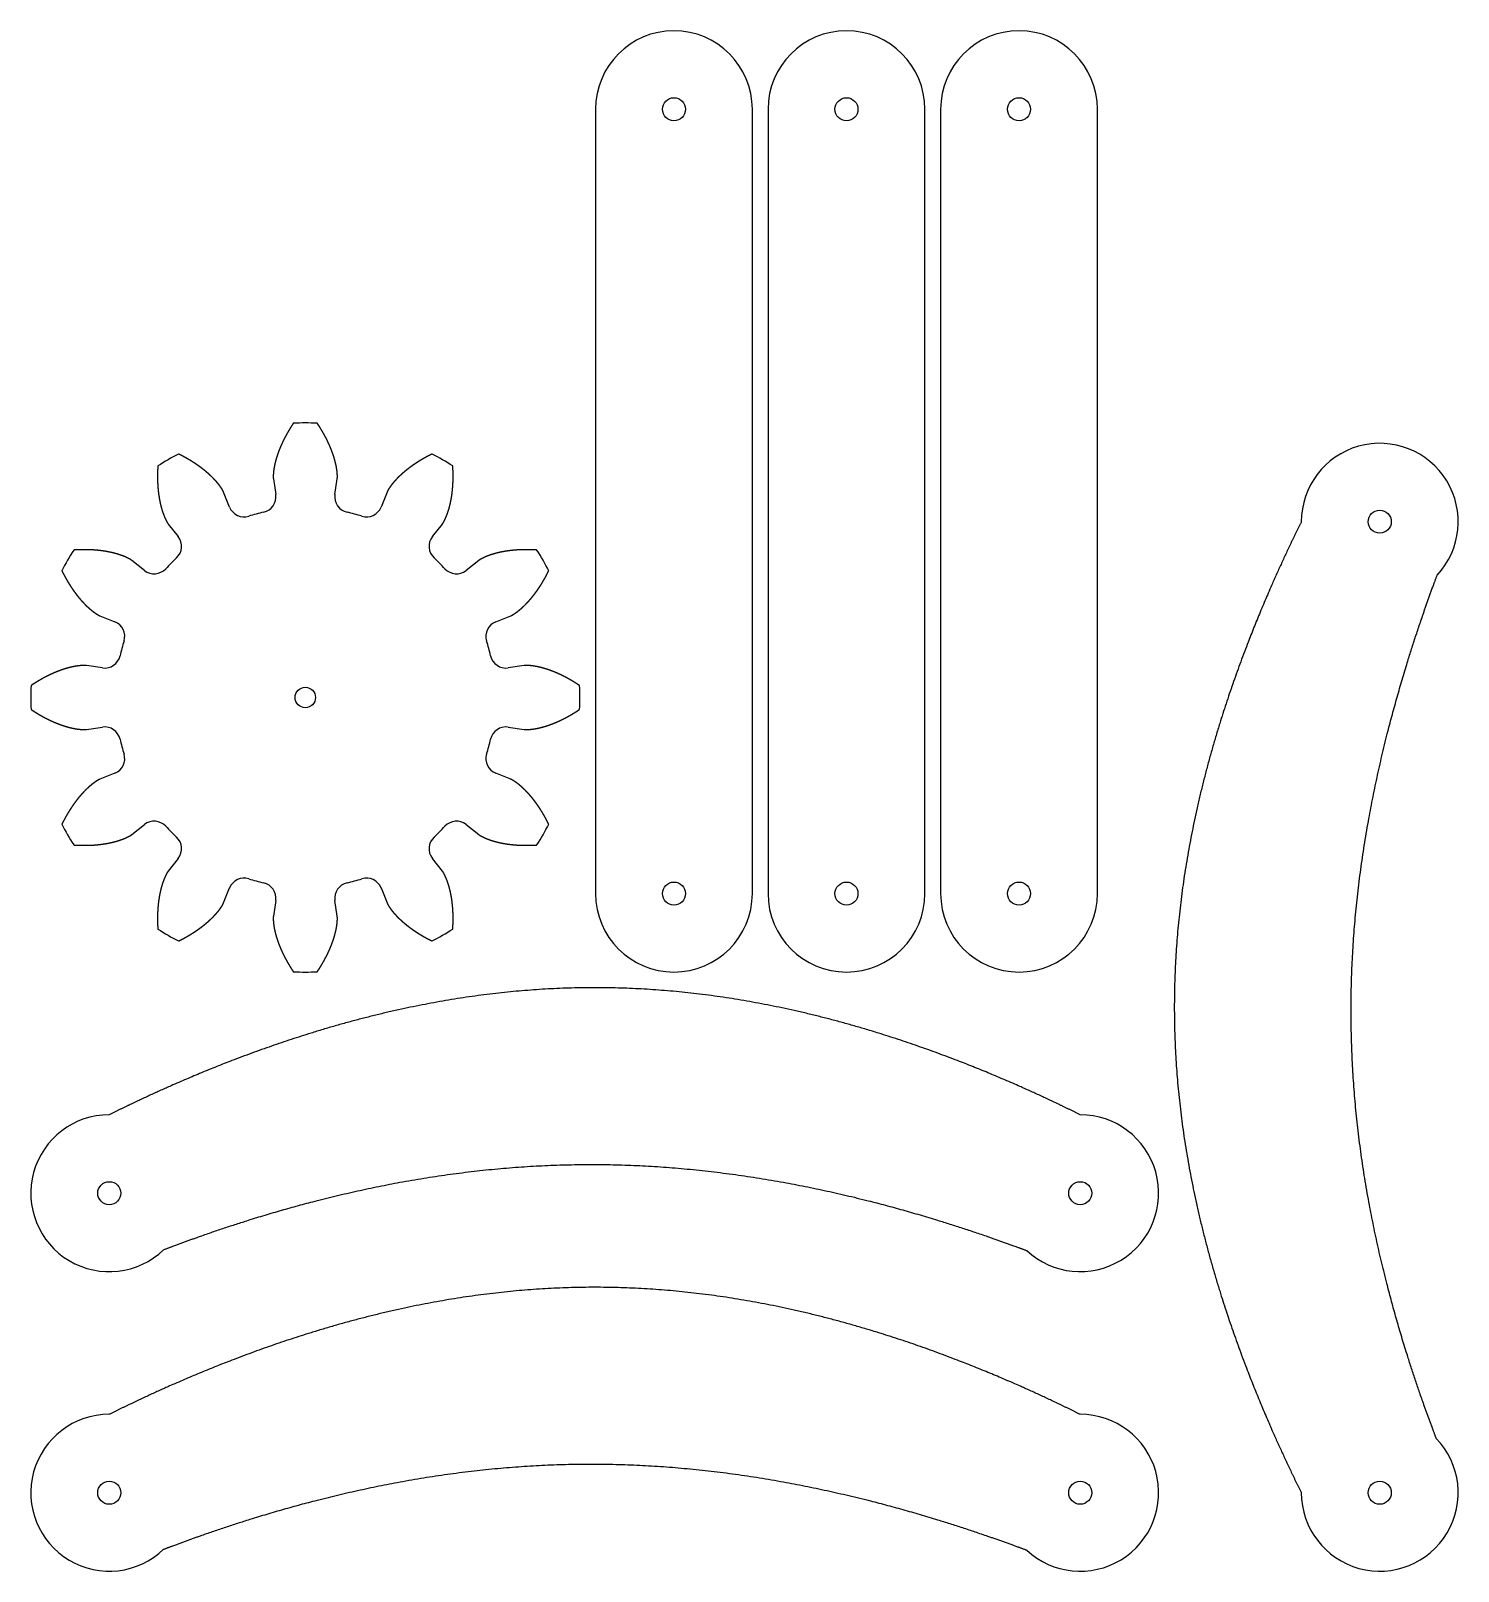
# Model space of a CAD drawing. Header units: millimetres. Extents: x 18 to 1165, y 18 to 1178.
# Drawn here: x 611 to 1157, y 18 to 607 of the extents above; entities that cross this region are included whole.
import ezdxf

# ---------------------------------------------------------------- set-up
doc = ezdxf.new("R2010")
doc.units = ezdxf.units.MM
doc.layers.add('cut', color=5, linetype='Continuous', true_color=0x0000ff)

msp = doc.modelspace()

# ---------------------------------------------------------------- linework, layer by layer
at = {"layer": 'cut', "color": 5, "true_color": 0x0000ff}
for p, q in [((687.42, 425.03), (685.14, 430.75)), ((704.19, 435.85), (705.08, 429.76)), ((727.73, 429.76), (728.62, 435.85)), ((747.67, 430.75), (745.39, 425.03)), ((663.98, 418.53), (667.8, 413.7)), ((765.01, 413.7), (768.83, 418.53)), ((654.87, 400.78), (650.04, 404.59)), ((782.77, 404.59), (777.94, 400.78)), ((637.82, 383.43), (643.54, 381.15)), ((789.27, 381.15), (794.99, 383.43)), ((638.81, 363.5), (632.72, 364.39)), ((800.09, 364.39), (794, 363.5)), ((632.72, 339.95), (638.81, 340.84)), ((794, 340.84), (800.09, 339.95)), ((643.54, 323.18), (637.82, 320.91)), ((794.99, 320.91), (789.27, 323.18)), ((650.04, 299.74), (654.87, 303.56)), ((777.94, 303.56), (782.77, 299.74)), ((667.8, 290.63), (663.98, 285.8)), ((768.83, 285.8), (765.01, 290.63)), ((685.14, 273.59), (687.42, 279.31)), ((745.39, 279.31), (747.67, 273.59)), ((705.08, 274.57), (704.19, 268.48)), ((728.62, 268.48), (727.73, 274.57))]:
    msp.add_line(p, q, dxfattribs=at)
for points in [[(827.41, 577.17), (827.41, 277.17, 1), (887.41, 277.17), (887.41, 577.17, 1)], [(893.41, 577.17), (893.41, 277.17, 1), (953.41, 277.17), (953.41, 577.17, 1)], [(959.41, 577.17), (959.41, 277.17, 1), (1019.41, 277.17), (1019.41, 577.17, 1)]]:
    msp.add_lwpolyline(points, format="xyb", close=True, dxfattribs=at)
for centre, radius in [((857.41, 577.17), 4.4), ((923.41, 577.17), 4.4), ((989.41, 577.17), 4.4), ((1127.39, 419.4), 4.4), ((716.41, 352.17), 3.9), ((857.41, 277.17), 4.4), ((923.41, 277.17), 4.4), ((989.41, 277.17), 4.4), ((641.41, 162.58), 4.4), ((1012.81, 162.58), 4.4), ((641.41, 48), 4.4), ((1012.81, 48), 4.4), ((1127.39, 48), 4.4)]:
    msp.add_circle(centre, radius, dxfattribs=at)
for centre, radius, start, end in [((716.41, 352.17), 105, 87.50669, 92.49331), ((1127.39, 419.4), 30, -42.93898, 180), ((716.41, 352.17), 105, 117.50669, 122.49331), ((716.41, 352.17), 105, 57.50669, 62.49331), ((692.99, 427.25), 6, -158.30621, -72.68168), ((699.14, 428.89), 6, -77.31832, 8.30621), ((733.67, 428.89), 6, 171.69379, -102.68168), ((739.82, 427.25), 6, -107.31832, -21.69379), ((716.41, 352.17), 72.64, 102.68168, 107.31832), ((716.41, 352.17), 72.64, 72.68168, 77.31832), ((663.09, 409.98), 6, -47.31832, 38.30621), ((769.72, 409.98), 6, 141.69379, -132.68168), ((716.41, 352.17), 105, 147.50669, 152.49331), ((716.41, 352.17), 105, 27.50669, 32.49331), ((658.59, 405.48), 6, -128.30621, -42.68168), ((716.41, 352.17), 72.64, 132.68168, 137.31832), ((716.41, 352.17), 72.64, 42.68168, 47.31832), ((774.22, 405.48), 6, -137.31832, -51.69379), ((641.33, 375.58), 6, -17.31832, 68.30621), ((791.48, 375.58), 6, 111.69379, -162.68168), ((716.41, 352.17), 72.64, 162.68168, 167.31832), ((716.41, 352.17), 72.64, 12.68168, 17.31832), ((639.68, 369.43), 6, -98.30621, -12.68168), ((793.13, 369.43), 6, -167.31832, -81.69379), ((716.41, 352.17), 105, 177.50669, -177.50669), ((716.41, 352.17), 105, -2.49331, 2.49331), ((639.68, 334.9), 6, 12.68168, 98.30621), ((716.41, 352.17), 72.64, -167.31832, -162.68168), ((716.41, 352.17), 72.64, -17.31832, -12.68168), ((793.13, 334.9), 6, 81.69379, 167.31832), ((641.33, 328.76), 6, -68.30621, 17.31832), ((791.48, 328.76), 6, 162.68168, -111.69379), ((716.41, 352.17), 105, -152.49331, -147.50669), ((658.59, 298.85), 6, 42.68168, 128.30621), ((716.41, 352.17), 72.64, -137.31832, -132.68168), ((716.41, 352.17), 72.64, -47.31832, -42.68168), ((774.22, 298.85), 6, 51.69379, 137.31832), ((716.41, 352.17), 105, -32.49331, -27.50669), ((663.09, 294.35), 6, -38.30621, 47.31832), ((769.72, 294.35), 6, 132.68168, -141.69379), ((692.99, 277.09), 6, 72.68168, 158.30621), ((716.41, 352.17), 72.64, -107.31832, -102.68168), ((716.41, 352.17), 72.64, -77.31832, -72.68168), ((739.82, 277.09), 6, 21.69379, 107.31832), ((699.14, 275.44), 6, -8.30621, 77.31832), ((733.67, 275.44), 6, 102.68168, -171.69379), ((716.41, 352.17), 105, -122.49331, -117.50669), ((716.41, 352.17), 105, -62.49331, -57.50669), ((716.41, 352.17), 105, -92.49331, -87.50669), ((641.41, 162.58), 30, 90, -46.11126), ((1012.81, 162.58), 30, -132.93898, 90), ((641.41, 48), 30, 90, -46.11126), ((1012.81, 48), 30, -132.93898, 90), ((1127.39, 48), 30, -180, 43.88874)]:
    msp.add_arc(centre, radius, start, end, dxfattribs=at)
for points in [[(711.84, 457.07), (711.8, 457.01), (711.72, 456.89), (711.6, 456.72), (711.45, 456.49), (711.26, 456.19), (711.07, 455.9), (710.89, 455.61), (710.7, 455.31), (710.52, 455.02), (710.34, 454.72), (710.16, 454.43), (709.99, 454.13), (709.81, 453.83), (709.64, 453.54), (709.47, 453.24), (709.3, 452.94), (709.14, 452.64), (708.98, 452.34), (708.82, 452.04), (708.66, 451.75), (708.5, 451.44), (708.35, 451.14), (708.19, 450.84), (708.04, 450.54), (707.9, 450.24), (707.75, 449.94), (707.61, 449.64), (707.47, 449.33), (707.33, 449.03), (707.2, 448.73), (707.06, 448.42), (706.93, 448.12), (706.8, 447.81), (706.68, 447.51), (706.55, 447.2), (706.43, 446.9), (706.31, 446.59), (706.2, 446.29), (706.09, 445.98), (705.98, 445.67), (705.87, 445.37), (705.76, 445.06), (705.66, 444.75), (705.56, 444.45), (705.46, 444.14), (705.37, 443.83), (705.28, 443.52), (705.19, 443.22), (705.1, 442.91), (705.02, 442.6), (704.94, 442.29), (704.87, 441.98), (704.79, 441.68), (704.72, 441.37), (704.66, 441.06), (704.59, 440.75), (704.53, 440.44), (704.48, 440.14), (704.42, 439.83), (704.37, 439.52), (704.33, 439.21), (704.29, 438.91), (704.26, 438.6), (704.23, 438.29), (704.2, 437.99), (704.18, 437.68), (704.16, 437.37), (704.14, 437.07), (704.13, 436.76), (704.13, 436.46), (704.15, 436.22), (704.16, 436.03), (704.18, 435.91), (704.19, 435.85)], [(728.62, 435.85), (728.63, 435.91), (728.65, 436.03), (728.66, 436.22), (728.68, 436.46), (728.68, 436.76), (728.67, 437.07), (728.65, 437.37), (728.63, 437.68), (728.61, 437.99), (728.58, 438.29), (728.55, 438.6), (728.52, 438.91), (728.48, 439.21), (728.44, 439.52), (728.39, 439.83), (728.33, 440.14), (728.28, 440.44), (728.22, 440.75), (728.15, 441.06), (728.09, 441.37), (728.02, 441.68), (727.95, 441.98), (727.87, 442.29), (727.79, 442.6), (727.71, 442.91), (727.62, 443.22), (727.53, 443.52), (727.44, 443.83), (727.35, 444.14), (727.25, 444.45), (727.15, 444.75), (727.05, 445.06), (726.94, 445.37), (726.84, 445.67), (726.72, 445.98), (726.61, 446.29), (726.5, 446.59), (726.38, 446.9), (726.26, 447.2), (726.13, 447.51), (726.01, 447.81), (725.88, 448.12), (725.75, 448.42), (725.61, 448.73), (725.48, 449.03), (725.34, 449.33), (725.2, 449.64), (725.06, 449.94), (724.91, 450.24), (724.77, 450.54), (724.62, 450.84), (724.46, 451.14), (724.31, 451.44), (724.15, 451.75), (724, 452.04), (723.83, 452.34), (723.67, 452.64), (723.51, 452.94), (723.34, 453.24), (723.17, 453.54), (723, 453.83), (722.82, 454.13), (722.65, 454.43), (722.47, 454.72), (722.29, 455.02), (722.11, 455.31), (721.92, 455.61), (721.74, 455.9), (721.55, 456.19), (721.36, 456.49), (721.21, 456.72), (721.09, 456.89), (721.01, 457.01), (720.97, 457.07)], [(685.14, 430.75), (685.12, 430.81), (685.07, 430.92), (685, 431.08), (684.89, 431.3), (684.74, 431.56), (684.58, 431.82), (684.41, 432.08), (684.24, 432.34), (684.06, 432.59), (683.89, 432.84), (683.71, 433.09), (683.53, 433.34), (683.34, 433.59), (683.15, 433.83), (682.95, 434.08), (682.75, 434.31), (682.55, 434.55), (682.34, 434.79), (682.13, 435.03), (681.92, 435.26), (681.71, 435.49), (681.49, 435.72), (681.27, 435.95), (681.05, 436.18), (680.82, 436.4), (680.59, 436.63), (680.36, 436.85), (680.13, 437.07), (679.9, 437.29), (679.66, 437.51), (679.42, 437.72), (679.18, 437.94), (678.93, 438.15), (678.69, 438.36), (678.44, 438.57), (678.19, 438.78), (677.93, 438.99), (677.68, 439.19), (677.42, 439.4), (677.16, 439.6), (676.9, 439.8), (676.63, 440), (676.37, 440.2), (676.1, 440.39), (675.83, 440.59), (675.56, 440.78), (675.29, 440.97), (675.01, 441.17), (674.74, 441.35), (674.46, 441.54), (674.18, 441.73), (673.9, 441.91), (673.61, 442.1), (673.33, 442.28), (673.04, 442.46), (672.75, 442.64), (672.46, 442.82), (672.17, 442.99), (671.87, 443.17), (671.58, 443.34), (671.28, 443.51), (670.98, 443.68), (670.68, 443.85), (670.38, 444.02), (670.08, 444.18), (669.77, 444.35), (669.47, 444.51), (669.16, 444.67), (668.85, 444.83), (668.54, 444.99), (668.29, 445.11), (668.1, 445.21), (667.97, 445.27), (667.91, 445.3)], [(764.9, 445.3), (764.84, 445.27), (764.71, 445.21), (764.52, 445.11), (764.27, 444.99), (763.96, 444.83), (763.65, 444.67), (763.34, 444.51), (763.04, 444.35), (762.73, 444.18), (762.43, 444.02), (762.13, 443.85), (761.83, 443.68), (761.53, 443.51), (761.23, 443.34), (760.94, 443.17), (760.64, 442.99), (760.35, 442.82), (760.06, 442.64), (759.77, 442.46), (759.48, 442.28), (759.2, 442.1), (758.91, 441.91), (758.63, 441.73), (758.35, 441.54), (758.07, 441.35), (757.8, 441.17), (757.52, 440.97), (757.25, 440.78), (756.98, 440.59), (756.71, 440.39), (756.44, 440.2), (756.18, 440), (755.91, 439.8), (755.65, 439.6), (755.39, 439.4), (755.13, 439.19), (754.88, 438.99), (754.63, 438.78), (754.37, 438.57), (754.13, 438.36), (753.88, 438.15), (753.63, 437.94), (753.39, 437.72), (753.15, 437.51), (752.91, 437.29), (752.68, 437.07), (752.45, 436.85), (752.22, 436.63), (751.99, 436.4), (751.76, 436.18), (751.54, 435.95), (751.32, 435.72), (751.1, 435.49), (750.89, 435.26), (750.68, 435.03), (750.47, 434.79), (750.26, 434.55), (750.06, 434.31), (749.86, 434.08), (749.66, 433.83), (749.47, 433.59), (749.28, 433.34), (749.1, 433.09), (748.92, 432.84), (748.75, 432.59), (748.57, 432.34), (748.4, 432.08), (748.23, 431.82), (748.07, 431.56), (747.92, 431.3), (747.81, 431.08), (747.74, 430.92), (747.69, 430.81), (747.67, 430.75)], [(660, 440.73), (659.99, 440.66), (659.99, 440.52), (659.97, 440.31), (659.96, 440.03), (659.94, 439.68), (659.92, 439.34), (659.91, 438.99), (659.89, 438.64), (659.88, 438.3), (659.88, 437.95), (659.87, 437.61), (659.86, 437.26), (659.86, 436.92), (659.86, 436.57), (659.86, 436.23), (659.87, 435.89), (659.87, 435.55), (659.88, 435.21), (659.89, 434.87), (659.91, 434.53), (659.92, 434.19), (659.94, 433.85), (659.96, 433.52), (659.98, 433.18), (660, 432.85), (660.03, 432.51), (660.05, 432.18), (660.08, 431.85), (660.12, 431.52), (660.15, 431.18), (660.19, 430.85), (660.23, 430.53), (660.27, 430.2), (660.31, 429.87), (660.36, 429.54), (660.4, 429.22), (660.46, 428.9), (660.51, 428.57), (660.56, 428.25), (660.62, 427.93), (660.68, 427.61), (660.74, 427.29), (660.81, 426.98), (660.87, 426.66), (660.94, 426.35), (661.02, 426.03), (661.09, 425.72), (661.17, 425.41), (661.25, 425.1), (661.33, 424.79), (661.41, 424.49), (661.5, 424.18), (661.59, 423.88), (661.69, 423.58), (661.79, 423.28), (661.88, 422.98), (661.99, 422.68), (662.09, 422.39), (662.2, 422.09), (662.31, 421.8), (662.43, 421.51), (662.54, 421.23), (662.67, 420.95), (662.8, 420.66), (662.93, 420.39), (663.06, 420.11), (663.2, 419.83), (663.34, 419.56), (663.48, 419.29), (663.63, 419.03), (663.76, 418.83), (663.87, 418.68), (663.94, 418.58), (663.98, 418.53)], [(768.83, 418.53), (768.87, 418.58), (768.94, 418.68), (769.05, 418.83), (769.18, 419.03), (769.33, 419.29), (769.47, 419.56), (769.61, 419.83), (769.75, 420.11), (769.88, 420.39), (770.01, 420.66), (770.14, 420.95), (770.27, 421.23), (770.39, 421.51), (770.5, 421.8), (770.61, 422.09), (770.72, 422.39), (770.82, 422.68), (770.93, 422.98), (771.03, 423.28), (771.12, 423.58), (771.22, 423.88), (771.31, 424.18), (771.4, 424.49), (771.48, 424.79), (771.56, 425.1), (771.64, 425.41), (771.72, 425.72), (771.79, 426.03), (771.87, 426.35), (771.94, 426.66), (772, 426.98), (772.07, 427.29), (772.13, 427.61), (772.19, 427.93), (772.25, 428.25), (772.3, 428.57), (772.36, 428.9), (772.41, 429.22), (772.45, 429.54), (772.5, 429.87), (772.54, 430.2), (772.58, 430.53), (772.62, 430.85), (772.66, 431.18), (772.69, 431.52), (772.73, 431.85), (772.76, 432.18), (772.78, 432.51), (772.81, 432.85), (772.83, 433.18), (772.85, 433.52), (772.87, 433.85), (772.89, 434.19), (772.9, 434.53), (772.92, 434.87), (772.93, 435.21), (772.94, 435.55), (772.94, 435.89), (772.95, 436.23), (772.95, 436.57), (772.95, 436.92), (772.95, 437.26), (772.94, 437.61), (772.94, 437.95), (772.93, 438.3), (772.92, 438.64), (772.9, 438.99), (772.89, 439.34), (772.87, 439.68), (772.85, 440.03), (772.84, 440.31), (772.83, 440.52), (772.82, 440.66), (772.81, 440.73)], [(1097.39, 419.4), (1093.71, 411.97), (1086.66, 397.12), (1077.05, 374.83), (1066.21, 345.12), (1056.14, 307.98), (1049.88, 270.84), (1047.74, 233.7), (1049.88, 196.56), (1056.14, 159.42), (1066.21, 122.28), (1077.05, 92.57), (1086.66, 70.29), (1093.71, 55.43), (1097.39, 48)], [(650.04, 404.59), (649.99, 404.63), (649.9, 404.7), (649.75, 404.81), (649.54, 404.94), (649.28, 405.09), (649.01, 405.24), (648.74, 405.38), (648.46, 405.51), (648.19, 405.64), (647.91, 405.78), (647.63, 405.9), (647.35, 406.03), (647.06, 406.15), (646.77, 406.26), (646.48, 406.37), (646.19, 406.48), (645.89, 406.59), (645.59, 406.69), (645.3, 406.79), (645, 406.89), (644.7, 406.98), (644.39, 407.07), (644.09, 407.16), (643.78, 407.24), (643.47, 407.33), (643.16, 407.41), (642.85, 407.48), (642.54, 407.56), (642.23, 407.63), (641.91, 407.7), (641.6, 407.77), (641.28, 407.83), (640.96, 407.89), (640.64, 407.95), (640.32, 408.01), (640, 408.07), (639.68, 408.12), (639.35, 408.17), (639.03, 408.22), (638.7, 408.26), (638.38, 408.31), (638.05, 408.35), (637.72, 408.39), (637.39, 408.42), (637.06, 408.46), (636.73, 408.49), (636.39, 408.52), (636.06, 408.55), (635.73, 408.57), (635.39, 408.6), (635.06, 408.62), (634.72, 408.64), (634.38, 408.65), (634.04, 408.67), (633.7, 408.68), (633.36, 408.69), (633.02, 408.7), (632.68, 408.7), (632.34, 408.71), (632, 408.71), (631.66, 408.71), (631.31, 408.71), (630.97, 408.7), (630.62, 408.7), (630.28, 408.69), (629.93, 408.68), (629.58, 408.67), (629.24, 408.65), (628.89, 408.64), (628.54, 408.62), (628.26, 408.6), (628.05, 408.59), (627.91, 408.58), (627.84, 408.57)], [(804.97, 408.57), (804.9, 408.58), (804.76, 408.59), (804.55, 408.6), (804.27, 408.62), (803.92, 408.64), (803.57, 408.65), (803.23, 408.67), (802.88, 408.68), (802.53, 408.69), (802.19, 408.7), (801.84, 408.7), (801.5, 408.71), (801.15, 408.71), (800.81, 408.71), (800.47, 408.71), (800.13, 408.7), (799.79, 408.7), (799.45, 408.69), (799.11, 408.68), (798.77, 408.67), (798.43, 408.65), (798.09, 408.64), (797.75, 408.62), (797.42, 408.6), (797.08, 408.57), (796.75, 408.55), (796.42, 408.52), (796.08, 408.49), (795.75, 408.46), (795.42, 408.42), (795.09, 408.39), (794.76, 408.35), (794.43, 408.31), (794.11, 408.26), (793.78, 408.22), (793.46, 408.17), (793.13, 408.12), (792.81, 408.07), (792.49, 408.01), (792.17, 407.95), (791.85, 407.89), (791.53, 407.83), (791.21, 407.77), (790.9, 407.7), (790.58, 407.63), (790.27, 407.56), (789.96, 407.48), (789.65, 407.41), (789.34, 407.33), (789.03, 407.24), (788.72, 407.16), (788.42, 407.07), (788.12, 406.98), (787.81, 406.89), (787.51, 406.79), (787.22, 406.69), (786.92, 406.59), (786.62, 406.48), (786.33, 406.37), (786.04, 406.26), (785.75, 406.15), (785.46, 406.03), (785.18, 405.9), (784.9, 405.78), (784.62, 405.64), (784.35, 405.51), (784.07, 405.38), (783.8, 405.24), (783.53, 405.09), (783.27, 404.94), (783.06, 404.81), (782.91, 404.7), (782.82, 404.63), (782.77, 404.59)], [(623.27, 400.66), (623.31, 400.6), (623.37, 400.47), (623.46, 400.29), (623.59, 400.04), (623.74, 399.72), (623.9, 399.42), (624.07, 399.11), (624.23, 398.8), (624.39, 398.5), (624.56, 398.19), (624.72, 397.89), (624.89, 397.59), (625.06, 397.29), (625.23, 396.99), (625.41, 396.7), (625.58, 396.41), (625.76, 396.11), (625.94, 395.82), (626.11, 395.53), (626.29, 395.25), (626.48, 394.96), (626.66, 394.68), (626.84, 394.39), (627.03, 394.11), (627.22, 393.84), (627.41, 393.56), (627.6, 393.28), (627.79, 393.01), (627.98, 392.74), (628.18, 392.47), (628.38, 392.2), (628.57, 391.94), (628.77, 391.67), (628.97, 391.41), (629.18, 391.15), (629.38, 390.9), (629.59, 390.64), (629.79, 390.39), (630, 390.14), (630.21, 389.89), (630.42, 389.64), (630.64, 389.4), (630.85, 389.15), (631.07, 388.91), (631.29, 388.68), (631.5, 388.44), (631.73, 388.21), (631.95, 387.98), (632.17, 387.75), (632.4, 387.52), (632.62, 387.3), (632.85, 387.08), (633.08, 386.87), (633.31, 386.65), (633.55, 386.44), (633.78, 386.23), (634.02, 386.03), (634.26, 385.82), (634.5, 385.62), (634.74, 385.43), (634.98, 385.23), (635.23, 385.05), (635.48, 384.86), (635.73, 384.68), (635.98, 384.51), (636.24, 384.34), (636.49, 384.17), (636.75, 384), (637.01, 383.84), (637.27, 383.68), (637.49, 383.57), (637.65, 383.5), (637.77, 383.45), (637.82, 383.43)], [(794.99, 383.43), (795.04, 383.45), (795.16, 383.5), (795.32, 383.57), (795.54, 383.68), (795.8, 383.84), (796.06, 384), (796.32, 384.17), (796.57, 384.34), (796.83, 384.51), (797.08, 384.68), (797.33, 384.86), (797.58, 385.05), (797.83, 385.23), (798.07, 385.43), (798.31, 385.62), (798.55, 385.82), (798.79, 386.03), (799.03, 386.23), (799.26, 386.44), (799.5, 386.65), (799.73, 386.87), (799.96, 387.08), (800.19, 387.3), (800.41, 387.52), (800.64, 387.75), (800.86, 387.98), (801.09, 388.21), (801.31, 388.44), (801.53, 388.68), (801.74, 388.91), (801.96, 389.15), (802.17, 389.4), (802.39, 389.64), (802.6, 389.89), (802.81, 390.14), (803.02, 390.39), (803.22, 390.64), (803.43, 390.9), (803.63, 391.15), (803.84, 391.41), (804.04, 391.67), (804.24, 391.94), (804.43, 392.2), (804.63, 392.47), (804.83, 392.74), (805.02, 393.01), (805.21, 393.28), (805.4, 393.56), (805.59, 393.84), (805.78, 394.11), (805.97, 394.39), (806.15, 394.68), (806.33, 394.96), (806.52, 395.25), (806.7, 395.53), (806.87, 395.82), (807.05, 396.11), (807.23, 396.41), (807.4, 396.7), (807.58, 396.99), (807.75, 397.29), (807.92, 397.59), (808.09, 397.89), (808.25, 398.19), (808.42, 398.5), (808.58, 398.8), (808.75, 399.11), (808.91, 399.42), (809.07, 399.72), (809.22, 400.04), (809.35, 400.29), (809.44, 400.47), (809.5, 400.6), (809.54, 400.66)], [(632.72, 364.39), (632.66, 364.39), (632.54, 364.41), (632.36, 364.43), (632.12, 364.44), (631.81, 364.44), (631.51, 364.43), (631.2, 364.41), (630.89, 364.39), (630.59, 364.37), (630.28, 364.35), (629.97, 364.32), (629.67, 364.28), (629.36, 364.24), (629.05, 364.2), (628.74, 364.15), (628.44, 364.1), (628.13, 364.04), (627.82, 363.98), (627.51, 363.92), (627.2, 363.85), (626.9, 363.78), (626.59, 363.71), (626.28, 363.63), (625.97, 363.55), (625.67, 363.47), (625.36, 363.38), (625.05, 363.3), (624.74, 363.2), (624.43, 363.11), (624.13, 363.01), (623.82, 362.91), (623.51, 362.81), (623.21, 362.71), (622.9, 362.6), (622.59, 362.49), (622.29, 362.37), (621.98, 362.26), (621.68, 362.14), (621.37, 362.02), (621.07, 361.9), (620.76, 361.77), (620.46, 361.64), (620.15, 361.51), (619.85, 361.38), (619.54, 361.24), (619.24, 361.1), (618.94, 360.96), (618.64, 360.82), (618.33, 360.68), (618.03, 360.53), (617.73, 360.38), (617.43, 360.23), (617.13, 360.07), (616.83, 359.92), (616.53, 359.76), (616.23, 359.6), (615.93, 359.43), (615.63, 359.27), (615.33, 359.1), (615.04, 358.93), (614.74, 358.76), (614.44, 358.59), (614.15, 358.41), (613.85, 358.23), (613.56, 358.05), (613.26, 357.87), (612.97, 357.69), (612.67, 357.5), (612.38, 357.31), (612.09, 357.12), (611.85, 356.97), (611.68, 356.85), (611.56, 356.77), (611.5, 356.74)], [(821.31, 356.74), (821.25, 356.77), (821.13, 356.85), (820.96, 356.97), (820.72, 357.12), (820.43, 357.31), (820.14, 357.5), (819.84, 357.69), (819.55, 357.87), (819.26, 358.05), (818.96, 358.23), (818.66, 358.41), (818.37, 358.59), (818.07, 358.76), (817.77, 358.93), (817.48, 359.1), (817.18, 359.27), (816.88, 359.43), (816.58, 359.6), (816.28, 359.76), (815.98, 359.92), (815.68, 360.07), (815.38, 360.23), (815.08, 360.38), (814.78, 360.53), (814.48, 360.68), (814.17, 360.82), (813.87, 360.96), (813.57, 361.1), (813.27, 361.24), (812.96, 361.38), (812.66, 361.51), (812.35, 361.64), (812.05, 361.77), (811.74, 361.9), (811.44, 362.02), (811.13, 362.14), (810.83, 362.26), (810.52, 362.37), (810.22, 362.49), (809.91, 362.6), (809.6, 362.71), (809.3, 362.81), (808.99, 362.91), (808.68, 363.01), (808.38, 363.11), (808.07, 363.2), (807.76, 363.3), (807.45, 363.38), (807.15, 363.47), (806.84, 363.55), (806.53, 363.63), (806.22, 363.71), (805.91, 363.78), (805.61, 363.85), (805.3, 363.92), (804.99, 363.98), (804.68, 364.04), (804.37, 364.1), (804.07, 364.15), (803.76, 364.2), (803.45, 364.24), (803.14, 364.28), (802.84, 364.32), (802.53, 364.35), (802.22, 364.37), (801.92, 364.39), (801.61, 364.41), (801.3, 364.43), (801, 364.44), (800.69, 364.44), (800.45, 364.43), (800.27, 364.41), (800.15, 364.39), (800.09, 364.39)], [(611.5, 347.6), (611.56, 347.56), (611.68, 347.48), (611.85, 347.37), (612.09, 347.21), (612.38, 347.02), (612.67, 346.83), (612.97, 346.65), (613.26, 346.46), (613.56, 346.28), (613.85, 346.1), (614.15, 345.92), (614.44, 345.75), (614.74, 345.58), (615.04, 345.4), (615.33, 345.23), (615.63, 345.07), (615.93, 344.9), (616.23, 344.74), (616.53, 344.58), (616.83, 344.42), (617.13, 344.26), (617.43, 344.11), (617.73, 343.96), (618.03, 343.81), (618.33, 343.66), (618.64, 343.52), (618.94, 343.37), (619.24, 343.23), (619.54, 343.09), (619.85, 342.96), (620.15, 342.83), (620.46, 342.69), (620.76, 342.57), (621.07, 342.44), (621.37, 342.32), (621.68, 342.2), (621.98, 342.08), (622.29, 341.96), (622.59, 341.85), (622.9, 341.74), (623.21, 341.63), (623.51, 341.52), (623.82, 341.42), (624.13, 341.32), (624.43, 341.23), (624.74, 341.13), (625.05, 341.04), (625.36, 340.95), (625.67, 340.87), (625.97, 340.78), (626.28, 340.7), (626.59, 340.63), (626.9, 340.56), (627.2, 340.49), (627.51, 340.42), (627.82, 340.36), (628.13, 340.3), (628.44, 340.24), (628.74, 340.19), (629.05, 340.14), (629.36, 340.09), (629.67, 340.05), (629.97, 340.02), (630.28, 339.99), (630.59, 339.97), (630.89, 339.94), (631.2, 339.92), (631.51, 339.91), (631.81, 339.9), (632.12, 339.9), (632.36, 339.91), (632.54, 339.93), (632.66, 339.94), (632.72, 339.95)], [(800.09, 339.95), (800.15, 339.94), (800.27, 339.93), (800.45, 339.91), (800.69, 339.9), (801, 339.9), (801.3, 339.91), (801.61, 339.92), (801.92, 339.94), (802.22, 339.97), (802.53, 339.99), (802.84, 340.02), (803.14, 340.05), (803.45, 340.09), (803.76, 340.14), (804.07, 340.19), (804.37, 340.24), (804.68, 340.3), (804.99, 340.36), (805.3, 340.42), (805.61, 340.49), (805.91, 340.56), (806.22, 340.63), (806.53, 340.7), (806.84, 340.78), (807.15, 340.87), (807.45, 340.95), (807.76, 341.04), (808.07, 341.13), (808.38, 341.23), (808.68, 341.32), (808.99, 341.42), (809.3, 341.52), (809.6, 341.63), (809.91, 341.74), (810.22, 341.85), (810.52, 341.96), (810.83, 342.08), (811.13, 342.2), (811.44, 342.32), (811.74, 342.44), (812.05, 342.57), (812.35, 342.69), (812.66, 342.83), (812.96, 342.96), (813.27, 343.09), (813.57, 343.23), (813.87, 343.37), (814.17, 343.52), (814.48, 343.66), (814.78, 343.81), (815.08, 343.96), (815.38, 344.11), (815.68, 344.26), (815.98, 344.42), (816.28, 344.58), (816.58, 344.74), (816.88, 344.9), (817.18, 345.07), (817.48, 345.23), (817.77, 345.4), (818.07, 345.58), (818.37, 345.75), (818.66, 345.92), (818.96, 346.1), (819.26, 346.28), (819.55, 346.46), (819.84, 346.65), (820.14, 346.83), (820.43, 347.02), (820.72, 347.21), (820.96, 347.37), (821.13, 347.48), (821.25, 347.56), (821.31, 347.6)], [(637.82, 320.91), (637.77, 320.88), (637.65, 320.84), (637.49, 320.76), (637.27, 320.65), (637.01, 320.5), (636.75, 320.34), (636.49, 320.17), (636.24, 320), (635.98, 319.83), (635.73, 319.65), (635.48, 319.47), (635.23, 319.29), (634.98, 319.1), (634.74, 318.91), (634.5, 318.71), (634.26, 318.51), (634.02, 318.31), (633.78, 318.1), (633.55, 317.9), (633.31, 317.68), (633.08, 317.47), (632.85, 317.25), (632.62, 317.03), (632.4, 316.81), (632.17, 316.59), (631.95, 316.36), (631.73, 316.13), (631.5, 315.89), (631.29, 315.66), (631.07, 315.42), (630.85, 315.18), (630.64, 314.94), (630.42, 314.69), (630.21, 314.45), (630, 314.2), (629.79, 313.95), (629.59, 313.69), (629.38, 313.44), (629.18, 313.18), (628.97, 312.92), (628.77, 312.66), (628.57, 312.4), (628.38, 312.13), (628.18, 311.87), (627.98, 311.6), (627.79, 311.32), (627.6, 311.05), (627.41, 310.78), (627.22, 310.5), (627.03, 310.22), (626.84, 309.94), (626.66, 309.66), (626.48, 309.38), (626.29, 309.09), (626.11, 308.8), (625.94, 308.51), (625.76, 308.22), (625.58, 307.93), (625.41, 307.64), (625.23, 307.34), (625.06, 307.04), (624.89, 306.75), (624.72, 306.45), (624.56, 306.14), (624.39, 305.84), (624.23, 305.54), (624.07, 305.23), (623.9, 304.92), (623.74, 304.61), (623.59, 304.3), (623.46, 304.05), (623.37, 303.86), (623.31, 303.74), (623.27, 303.67)], [(809.54, 303.67), (809.5, 303.74), (809.44, 303.86), (809.35, 304.05), (809.22, 304.3), (809.07, 304.61), (808.91, 304.92), (808.75, 305.23), (808.58, 305.54), (808.42, 305.84), (808.25, 306.14), (808.09, 306.45), (807.92, 306.75), (807.75, 307.04), (807.58, 307.34), (807.4, 307.64), (807.23, 307.93), (807.05, 308.22), (806.87, 308.51), (806.7, 308.8), (806.52, 309.09), (806.33, 309.38), (806.15, 309.66), (805.97, 309.94), (805.78, 310.22), (805.59, 310.5), (805.4, 310.78), (805.21, 311.05), (805.02, 311.32), (804.83, 311.6), (804.63, 311.87), (804.43, 312.13), (804.24, 312.4), (804.04, 312.66), (803.84, 312.92), (803.63, 313.18), (803.43, 313.44), (803.22, 313.69), (803.02, 313.95), (802.81, 314.2), (802.6, 314.45), (802.39, 314.69), (802.17, 314.94), (801.96, 315.18), (801.74, 315.42), (801.53, 315.66), (801.31, 315.89), (801.09, 316.13), (800.86, 316.36), (800.64, 316.59), (800.41, 316.81), (800.19, 317.03), (799.96, 317.25), (799.73, 317.47), (799.5, 317.68), (799.26, 317.9), (799.03, 318.1), (798.79, 318.31), (798.55, 318.51), (798.31, 318.71), (798.07, 318.91), (797.83, 319.1), (797.58, 319.29), (797.33, 319.47), (797.08, 319.65), (796.83, 319.83), (796.57, 320), (796.32, 320.17), (796.06, 320.34), (795.8, 320.5), (795.54, 320.65), (795.32, 320.76), (795.16, 320.84), (795.04, 320.88), (794.99, 320.91)], [(627.84, 295.76), (627.91, 295.76), (628.05, 295.75), (628.26, 295.73), (628.54, 295.72), (628.89, 295.7), (629.24, 295.68), (629.58, 295.67), (629.93, 295.66), (630.28, 295.65), (630.62, 295.64), (630.97, 295.63), (631.31, 295.63), (631.66, 295.63), (632, 295.63), (632.34, 295.63), (632.68, 295.63), (633.02, 295.64), (633.36, 295.65), (633.7, 295.66), (634.04, 295.67), (634.38, 295.68), (634.72, 295.7), (635.06, 295.72), (635.39, 295.74), (635.73, 295.76), (636.06, 295.79), (636.39, 295.82), (636.73, 295.85), (637.06, 295.88), (637.39, 295.91), (637.72, 295.95), (638.05, 295.99), (638.38, 296.03), (638.7, 296.07), (639.03, 296.12), (639.35, 296.17), (639.68, 296.22), (640, 296.27), (640.32, 296.33), (640.64, 296.38), (640.96, 296.44), (641.28, 296.5), (641.6, 296.57), (641.91, 296.64), (642.23, 296.71), (642.54, 296.78), (642.85, 296.85), (643.16, 296.93), (643.47, 297.01), (643.78, 297.09), (644.09, 297.18), (644.39, 297.27), (644.7, 297.36), (645, 297.45), (645.3, 297.55), (645.59, 297.65), (645.89, 297.75), (646.19, 297.85), (646.48, 297.96), (646.77, 298.07), (647.06, 298.19), (647.35, 298.31), (647.63, 298.43), (647.91, 298.56), (648.19, 298.69), (648.46, 298.83), (648.74, 298.96), (649.01, 299.1), (649.28, 299.24), (649.54, 299.4), (649.75, 299.53), (649.9, 299.63), (649.99, 299.71), (650.04, 299.74)], [(782.77, 299.74), (782.82, 299.71), (782.91, 299.63), (783.06, 299.53), (783.27, 299.4), (783.53, 299.24), (783.8, 299.1), (784.07, 298.96), (784.35, 298.83), (784.62, 298.69), (784.9, 298.56), (785.18, 298.43), (785.46, 298.31), (785.75, 298.19), (786.04, 298.07), (786.33, 297.96), (786.62, 297.85), (786.92, 297.75), (787.22, 297.65), (787.51, 297.55), (787.81, 297.45), (788.12, 297.36), (788.42, 297.27), (788.72, 297.18), (789.03, 297.09), (789.34, 297.01), (789.65, 296.93), (789.96, 296.85), (790.27, 296.78), (790.58, 296.71), (790.9, 296.64), (791.21, 296.57), (791.53, 296.5), (791.85, 296.44), (792.17, 296.38), (792.49, 296.33), (792.81, 296.27), (793.13, 296.22), (793.46, 296.17), (793.78, 296.12), (794.11, 296.07), (794.43, 296.03), (794.76, 295.99), (795.09, 295.95), (795.42, 295.91), (795.75, 295.88), (796.08, 295.85), (796.42, 295.82), (796.75, 295.79), (797.08, 295.76), (797.42, 295.74), (797.75, 295.72), (798.09, 295.7), (798.43, 295.68), (798.77, 295.67), (799.11, 295.66), (799.45, 295.65), (799.79, 295.64), (800.13, 295.63), (800.47, 295.63), (800.81, 295.63), (801.15, 295.63), (801.5, 295.63), (801.84, 295.63), (802.19, 295.64), (802.53, 295.65), (802.88, 295.66), (803.23, 295.67), (803.57, 295.68), (803.92, 295.7), (804.27, 295.72), (804.55, 295.73), (804.76, 295.75), (804.9, 295.76), (804.97, 295.76)], [(663.98, 285.8), (663.94, 285.76), (663.87, 285.66), (663.76, 285.51), (663.63, 285.31), (663.48, 285.04), (663.34, 284.77), (663.2, 284.5), (663.06, 284.23), (662.93, 283.95), (662.8, 283.67), (662.67, 283.39), (662.54, 283.11), (662.43, 282.82), (662.31, 282.53), (662.2, 282.24), (662.09, 281.95), (661.99, 281.65), (661.88, 281.36), (661.79, 281.06), (661.69, 280.76), (661.59, 280.46), (661.5, 280.15), (661.41, 279.85), (661.33, 279.54), (661.25, 279.24), (661.17, 278.93), (661.09, 278.62), (661.02, 278.3), (660.94, 277.99), (660.87, 277.68), (660.81, 277.36), (660.74, 277.04), (660.68, 276.72), (660.62, 276.41), (660.56, 276.08), (660.51, 275.76), (660.46, 275.44), (660.4, 275.12), (660.36, 274.79), (660.31, 274.47), (660.27, 274.14), (660.23, 273.81), (660.19, 273.48), (660.15, 273.15), (660.12, 272.82), (660.08, 272.49), (660.05, 272.16), (660.03, 271.82), (660, 271.49), (659.98, 271.15), (659.96, 270.82), (659.94, 270.48), (659.92, 270.14), (659.91, 269.81), (659.89, 269.47), (659.88, 269.13), (659.87, 268.79), (659.87, 268.45), (659.86, 268.1), (659.86, 267.76), (659.86, 267.42), (659.86, 267.08), (659.87, 266.73), (659.88, 266.39), (659.88, 266.04), (659.89, 265.69), (659.91, 265.35), (659.92, 265), (659.94, 264.65), (659.96, 264.3), (659.97, 264.02), (659.99, 263.82), (659.99, 263.68), (660, 263.61)], [(772.81, 263.61), (772.82, 263.68), (772.83, 263.82), (772.84, 264.02), (772.85, 264.3), (772.87, 264.65), (772.89, 265), (772.9, 265.35), (772.92, 265.69), (772.93, 266.04), (772.94, 266.39), (772.94, 266.73), (772.95, 267.08), (772.95, 267.42), (772.95, 267.76), (772.95, 268.1), (772.94, 268.45), (772.94, 268.79), (772.93, 269.13), (772.92, 269.47), (772.9, 269.81), (772.89, 270.14), (772.87, 270.48), (772.85, 270.82), (772.83, 271.15), (772.81, 271.49), (772.78, 271.82), (772.76, 272.16), (772.73, 272.49), (772.69, 272.82), (772.66, 273.15), (772.62, 273.48), (772.58, 273.81), (772.54, 274.14), (772.5, 274.47), (772.45, 274.79), (772.41, 275.12), (772.36, 275.44), (772.3, 275.76), (772.25, 276.08), (772.19, 276.41), (772.13, 276.72), (772.07, 277.04), (772, 277.36), (771.94, 277.68), (771.87, 277.99), (771.79, 278.3), (771.72, 278.62), (771.64, 278.93), (771.56, 279.24), (771.48, 279.54), (771.4, 279.85), (771.31, 280.15), (771.22, 280.46), (771.12, 280.76), (771.03, 281.06), (770.93, 281.36), (770.82, 281.65), (770.72, 281.95), (770.61, 282.24), (770.5, 282.53), (770.39, 282.82), (770.27, 283.11), (770.14, 283.39), (770.01, 283.67), (769.88, 283.95), (769.75, 284.23), (769.61, 284.5), (769.47, 284.77), (769.33, 285.04), (769.18, 285.31), (769.05, 285.51), (768.94, 285.66), (768.87, 285.76), (768.83, 285.8)], [(667.91, 259.04), (667.97, 259.07), (668.1, 259.13), (668.29, 259.22), (668.54, 259.35), (668.85, 259.51), (669.16, 259.67), (669.47, 259.83), (669.77, 259.99), (670.08, 260.15), (670.38, 260.32), (670.68, 260.49), (670.98, 260.66), (671.28, 260.83), (671.58, 261), (671.87, 261.17), (672.17, 261.34), (672.46, 261.52), (672.75, 261.7), (673.04, 261.88), (673.33, 262.06), (673.61, 262.24), (673.9, 262.42), (674.18, 262.61), (674.46, 262.79), (674.74, 262.98), (675.01, 263.17), (675.29, 263.36), (675.56, 263.55), (675.83, 263.75), (676.1, 263.94), (676.37, 264.14), (676.63, 264.34), (676.9, 264.54), (677.16, 264.74), (677.42, 264.94), (677.68, 265.14), (677.93, 265.35), (678.19, 265.56), (678.44, 265.77), (678.69, 265.98), (678.93, 266.19), (679.18, 266.4), (679.42, 266.61), (679.66, 266.83), (679.9, 267.05), (680.13, 267.27), (680.36, 267.49), (680.59, 267.71), (680.82, 267.93), (681.05, 268.16), (681.27, 268.39), (681.49, 268.61), (681.71, 268.85), (681.92, 269.08), (682.13, 269.31), (682.34, 269.55), (682.55, 269.78), (682.75, 270.02), (682.95, 270.26), (683.15, 270.5), (683.34, 270.75), (683.53, 270.99), (683.71, 271.24), (683.89, 271.49), (684.06, 271.75), (684.24, 272), (684.41, 272.26), (684.58, 272.51), (684.74, 272.77), (684.89, 273.04), (685, 273.25), (685.07, 273.42), (685.12, 273.53), (685.14, 273.59)], [(747.67, 273.59), (747.69, 273.53), (747.74, 273.42), (747.81, 273.25), (747.92, 273.04), (748.07, 272.77), (748.23, 272.51), (748.4, 272.26), (748.57, 272), (748.75, 271.75), (748.92, 271.49), (749.1, 271.24), (749.28, 270.99), (749.47, 270.75), (749.66, 270.5), (749.86, 270.26), (750.06, 270.02), (750.26, 269.78), (750.47, 269.55), (750.68, 269.31), (750.89, 269.08), (751.1, 268.85), (751.32, 268.61), (751.54, 268.39), (751.76, 268.16), (751.99, 267.93), (752.22, 267.71), (752.45, 267.49), (752.68, 267.27), (752.91, 267.05), (753.15, 266.83), (753.39, 266.61), (753.63, 266.4), (753.88, 266.19), (754.13, 265.98), (754.37, 265.77), (754.63, 265.56), (754.88, 265.35), (755.13, 265.14), (755.39, 264.94), (755.65, 264.74), (755.91, 264.54), (756.18, 264.34), (756.44, 264.14), (756.71, 263.94), (756.98, 263.75), (757.25, 263.55), (757.52, 263.36), (757.8, 263.17), (758.07, 262.98), (758.35, 262.79), (758.63, 262.61), (758.91, 262.42), (759.2, 262.24), (759.48, 262.06), (759.77, 261.88), (760.06, 261.7), (760.35, 261.52), (760.64, 261.34), (760.94, 261.17), (761.23, 261), (761.53, 260.83), (761.83, 260.66), (762.13, 260.49), (762.43, 260.32), (762.73, 260.15), (763.04, 259.99), (763.34, 259.83), (763.65, 259.67), (763.96, 259.51), (764.27, 259.35), (764.52, 259.22), (764.71, 259.13), (764.84, 259.07), (764.9, 259.04)], [(704.19, 268.48), (704.18, 268.42), (704.16, 268.3), (704.15, 268.12), (704.13, 267.88), (704.13, 267.57), (704.14, 267.27), (704.16, 266.96), (704.18, 266.66), (704.2, 266.35), (704.23, 266.04), (704.26, 265.74), (704.29, 265.43), (704.33, 265.12), (704.37, 264.82), (704.42, 264.51), (704.48, 264.2), (704.53, 263.89), (704.59, 263.58), (704.66, 263.28), (704.72, 262.97), (704.79, 262.66), (704.87, 262.35), (704.94, 262.04), (705.02, 261.74), (705.1, 261.43), (705.19, 261.12), (705.28, 260.81), (705.37, 260.5), (705.46, 260.2), (705.56, 259.89), (705.66, 259.58), (705.76, 259.28), (705.87, 258.97), (705.98, 258.66), (706.09, 258.36), (706.2, 258.05), (706.31, 257.74), (706.43, 257.44), (706.55, 257.13), (706.68, 256.83), (706.8, 256.52), (706.93, 256.22), (707.06, 255.91), (707.2, 255.61), (707.33, 255.31), (707.47, 255), (707.61, 254.7), (707.75, 254.4), (707.9, 254.1), (708.04, 253.79), (708.19, 253.49), (708.35, 253.19), (708.5, 252.89), (708.66, 252.59), (708.82, 252.29), (708.98, 251.99), (709.14, 251.69), (709.3, 251.39), (709.47, 251.1), (709.64, 250.8), (709.81, 250.5), (709.99, 250.21), (710.16, 249.91), (710.34, 249.61), (710.52, 249.32), (710.7, 249.02), (710.89, 248.73), (711.07, 248.44), (711.26, 248.14), (711.45, 247.85), (711.6, 247.62), (711.72, 247.44), (711.8, 247.33), (711.84, 247.27)], [(720.97, 247.27), (721.01, 247.33), (721.09, 247.44), (721.21, 247.62), (721.36, 247.85), (721.55, 248.14), (721.74, 248.44), (721.92, 248.73), (722.11, 249.02), (722.29, 249.32), (722.47, 249.61), (722.65, 249.91), (722.82, 250.21), (723, 250.5), (723.17, 250.8), (723.34, 251.1), (723.51, 251.39), (723.67, 251.69), (723.83, 251.99), (724, 252.29), (724.15, 252.59), (724.31, 252.89), (724.46, 253.19), (724.62, 253.49), (724.77, 253.79), (724.91, 254.1), (725.06, 254.4), (725.2, 254.7), (725.34, 255), (725.48, 255.31), (725.61, 255.61), (725.75, 255.91), (725.88, 256.22), (726.01, 256.52), (726.13, 256.83), (726.26, 257.13), (726.38, 257.44), (726.5, 257.74), (726.61, 258.05), (726.72, 258.36), (726.84, 258.66), (726.94, 258.97), (727.05, 259.28), (727.15, 259.58), (727.25, 259.89), (727.35, 260.2), (727.44, 260.5), (727.53, 260.81), (727.62, 261.12), (727.71, 261.43), (727.79, 261.74), (727.87, 262.04), (727.95, 262.35), (728.02, 262.66), (728.09, 262.97), (728.15, 263.28), (728.22, 263.58), (728.28, 263.89), (728.33, 264.2), (728.39, 264.51), (728.44, 264.82), (728.48, 265.12), (728.52, 265.43), (728.55, 265.74), (728.58, 266.04), (728.61, 266.35), (728.63, 266.66), (728.65, 266.96), (728.67, 267.27), (728.68, 267.57), (728.68, 267.88), (728.66, 268.12), (728.65, 268.3), (728.63, 268.42), (728.62, 268.48)], [(1012.81, 192.58), (1005.38, 196.27), (990.52, 203.32), (968.24, 212.92), (938.53, 223.77), (901.39, 233.83), (864.25, 240.09), (827.11, 242.24), (789.97, 240.09), (752.83, 233.83), (715.69, 223.77), (685.98, 212.92), (663.69, 203.32), (648.84, 196.27), (641.41, 192.58)], [(1012.81, 78), (1005.38, 81.69), (990.52, 88.73), (968.24, 98.34), (938.53, 109.19), (901.39, 119.25), (864.25, 125.51), (827.11, 127.65), (789.97, 125.51), (752.83, 119.25), (715.69, 109.19), (685.98, 98.34), (663.69, 88.73), (648.84, 81.69), (641.41, 78)]]:
    msp.add_open_spline(points, degree=5, dxfattribs=at)
for points in [[(1149.01, 68.8), (1147.8, 71.99), (1143.87, 82.52), (1137.67, 100.42), (1130.1, 125.71), (1122.57, 158.42), (1117.31, 195.41), (1115.52, 232.5), (1117.35, 269.69), (1122.64, 306.99), (1130.21, 340.3), (1137.83, 366.19), (1144.08, 384.61), (1148.08, 395.54), (1149.36, 398.97)], [(662.21, 140.96), (665.39, 142.18), (675.93, 146.11), (693.83, 152.31), (719.11, 159.88), (751.83, 167.4), (788.82, 172.67), (825.91, 174.46), (863.1, 172.63), (900.39, 167.34), (933.71, 159.77), (959.6, 152.15), (978.02, 145.9), (988.95, 141.9), (992.37, 140.62)], [(662.21, 26.38), (665.39, 27.6), (675.93, 31.53), (693.83, 37.73), (719.11, 45.3), (751.83, 52.82), (788.82, 58.09), (825.91, 59.87), (863.1, 58.04), (900.39, 52.75), (933.71, 45.19), (959.6, 37.57), (978.02, 31.31), (988.95, 27.32), (992.37, 26.04)]]:
    msp.add_open_spline(points, degree=5, knots=[-0.9433543, -0.9433543, -0.9433543, -0.9433543, -0.9433543, -0.9433543, -0.9, -0.8, -0.7, -0.6, -0.5, -0.4, -0.3, -0.2, -0.1, -0.0544049, -0.0544049, -0.0544049, -0.0544049, -0.0544049, -0.0544049], dxfattribs=at)

doc.saveas('drawing.dxf')
